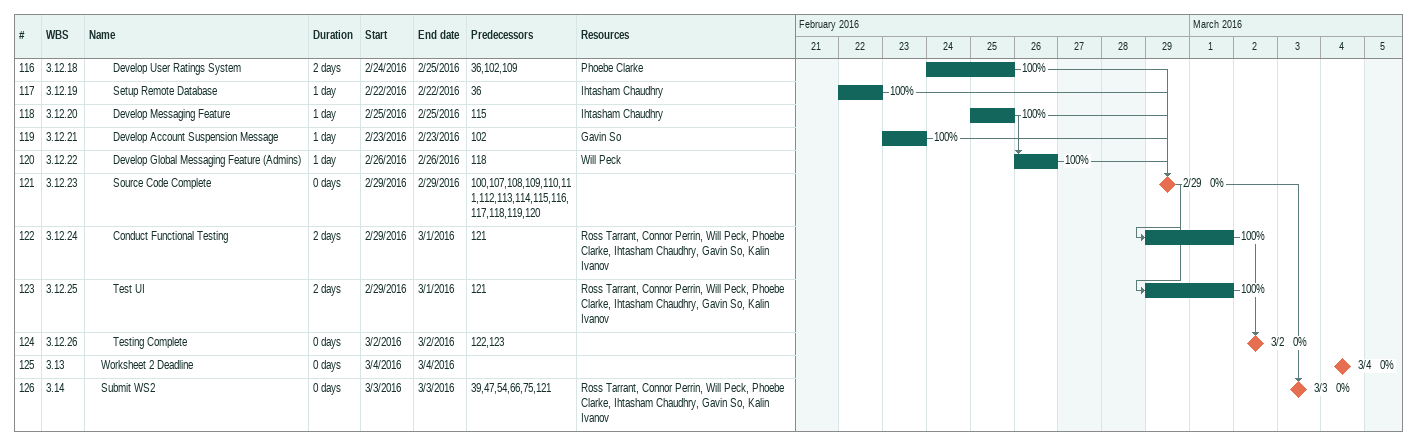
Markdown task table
| ID | WBS | Task | Duration | Start | Finish | Predecessors | Resources | % complete |
|---|---|---|---|---|---|---|---|---|
| 116 | 3.12.18 | Develop User Ratings System | 2d | 2016-02-24 | 2016-02-25 | 36, 102, 109 | Phoebe Clarke | 100 |
| 117 | 3.12.19 | Setup Remote Database | 1d | 2016-02-22 | 2016-02-22 | 36 | Ihtasham Chaudhry | 100 |
| 118 | 3.12.20 | Develop Messaging Feature | 1d | 2016-02-25 | 2016-02-25 | 115 | Ihtasham Chaudhry | 100 |
| 119 | 3.12.21 | Develop Account Suspension Message | 1d | 2016-02-23 | 2016-02-23 | 102 | Gavin So | 100 |
| 120 | 3.12.22 | Develop Global Messaging Feature (Admins) | 1d | 2016-02-26 | 2016-02-26 | 118 | Will Peck | 100 |
| 121 | 3.12.23 | Source Code Complete | 0d | 2016-02-29 | 2016-02-29 | 100, 107, 108, 109, 110, 111, 112, 113, 114, 115, 116, 117, 118, 119, 120 |  | 0 |
| 122 | 3.12.24 | Conduct Functional Testing | 2d | 2016-02-29 | 2016-03-01 | 121 | Ross Tarrant, Connor Perrin, Will Peck, Phoebe Clarke, Ihtasham Chaudhry, Gavin So, Kalin Ivanov | 100 |
| 123 | 3.12.25 | Test UI | 2d | 2016-02-29 | 2016-03-01 | 121 | Ross Tarrant, Connor Perrin, Will Peck, Phoebe Clarke, Ihtasham Chaudhry, Gavin So, Kalin Ivanov | 100 |
| 124 | 3.12.26 | Testing Complete | 0d | 2016-03-02 | 2016-03-02 | 122, 123 |  | 0 |
| 125 | 3.13 | Worksheet 2 Deadline | 0d | 2016-03-04 | 2016-03-04 |  |  | 0 |
| 126 | 3.14 | Submit WS2 | 0d | 2016-03-03 | 2016-03-03 | 39, 47, 54, 66, 75, 121 | Ross Tarrant, Connor Perrin, Will Peck, Phoebe Clarke, Ihtasham Chaudhry, Gavin So, Kalin Ivanov | 0 |
